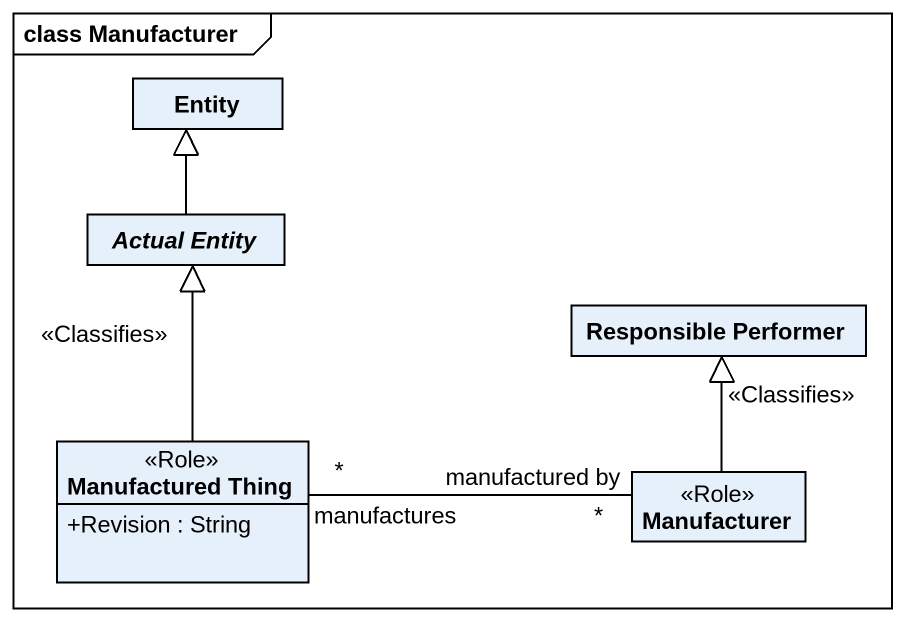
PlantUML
@startuml
mainframe class Manufacturer
hide circle
hide empty members
skinparam classAttributeIconSize 0
class "Entity" as Entity_
abstract class "Actual Entity" as Actual_Entity
class "Responsible Performer" as Responsible_Performer
class "Manufactured Thing" as Manufactured_Thing <<Role>> {
  +Revision : String
}
class Manufacturer <<Role>>
Actual_Entity -up-|> Entity_
Manufactured_Thing -up-|> Actual_Entity : <<Classifies>>
Manufactured_Thing "manufactures\n*" -right- "manufactured by\n*" Manufacturer
Manufacturer -up-|> Responsible_Performer : <<Classifies>>
@enduml
